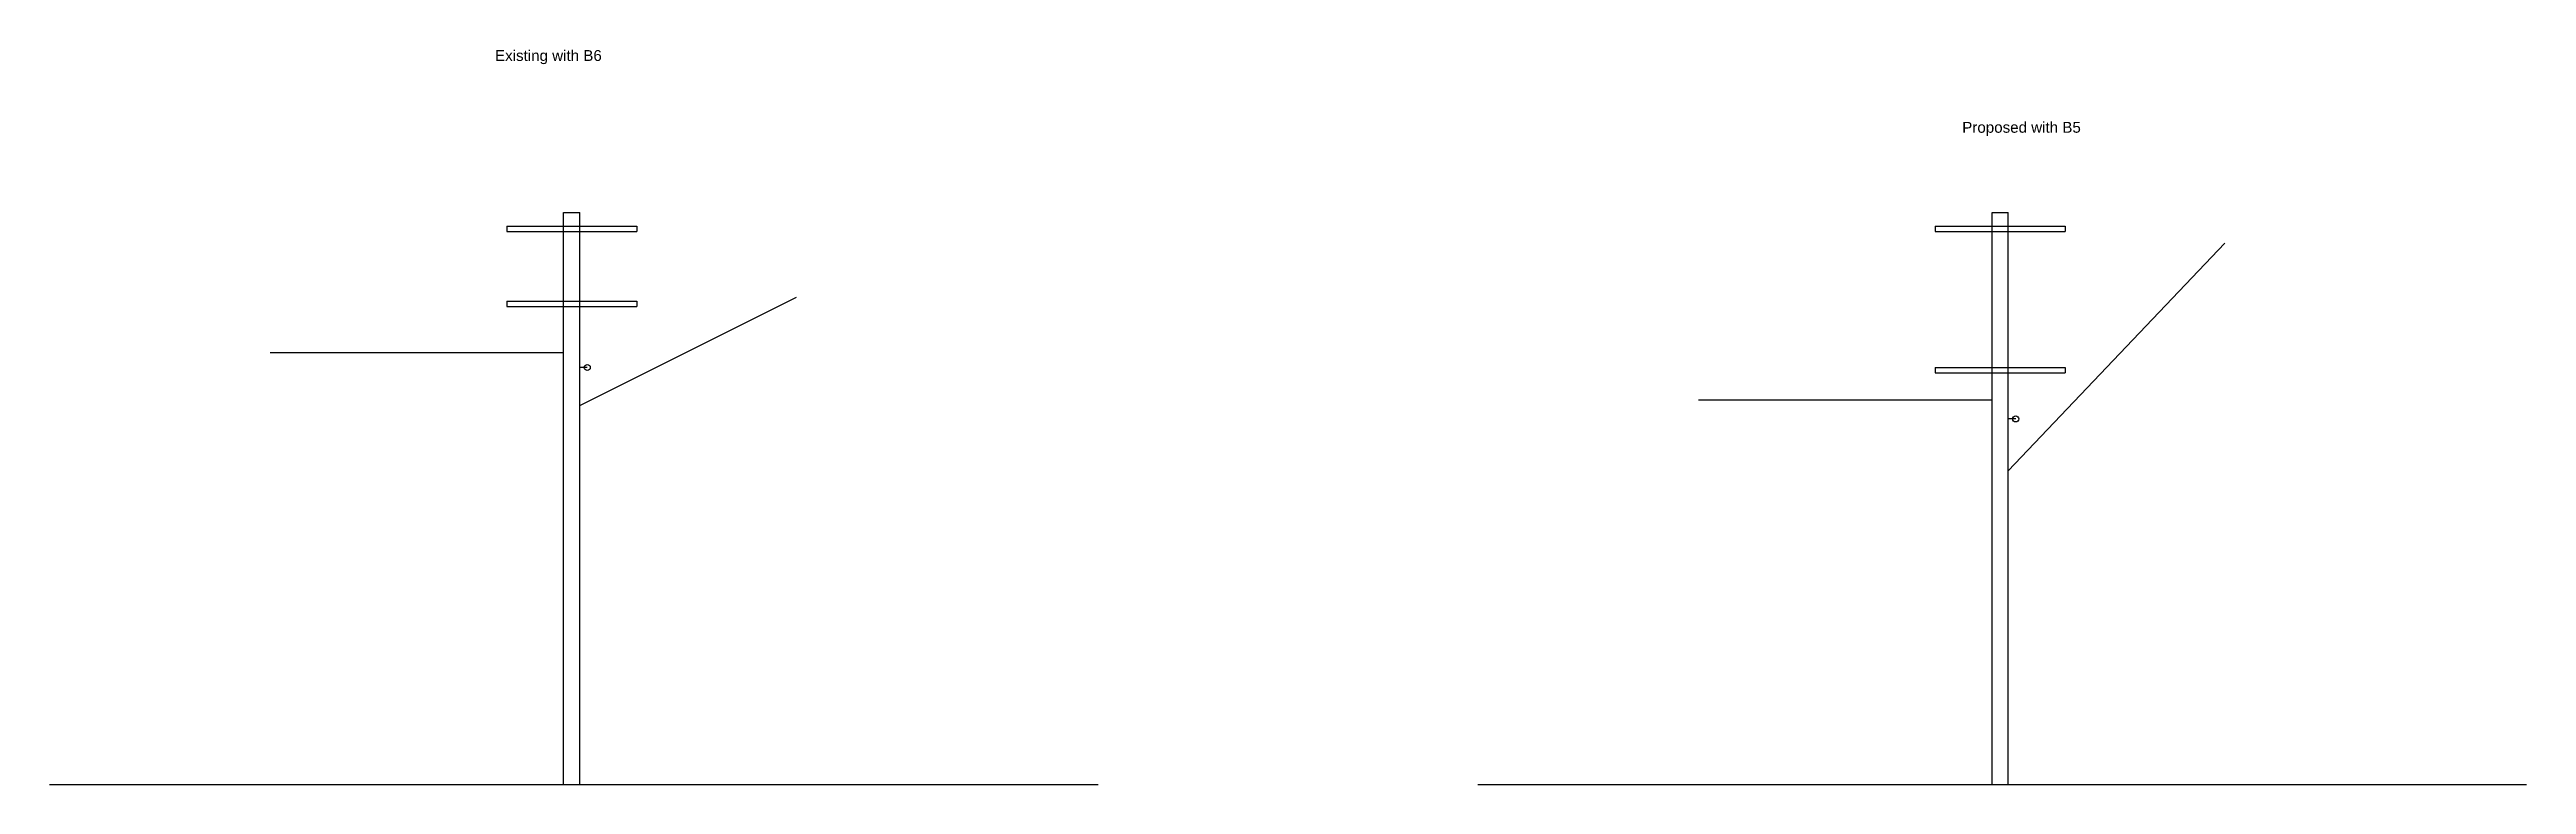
# Paper-space layout 'SL Calcs' of a CAD drawing. Header units: metres. Extents: x 190 to 647, y 271 to 407.
import ezdxf

# ---------------------------------------------------------------- set-up
doc = ezdxf.new("R2010")
doc.units = ezdxf.units.M
doc.layers.get('0').update_dxf_attribs({"color": 6})
doc.layers.add('Notes', color=7, linetype='Continuous')
doc.styles.add('ARIAL', font='arial.ttf', dxfattribs={"height": 2})

psp = doc.layouts.new('SL Calcs')

# ---------------------------------------------------------------- linework, layer by layer
at = {"linetype": 'Continuous'}
for p, q in [((285.06, 270.92), (285.06, 376.55)), ((285.06, 376.55), (288.06, 376.55)), ((288.06, 270.92), (288.06, 376.55)), ((548.78, 270.92), (548.78, 376.55)), ((548.78, 376.55), (551.78, 376.55)), ((551.78, 270.92), (551.78, 376.55)), ((274.56, 374.02), (298.56, 374.02)), ((274.56, 374.02), (274.56, 373.02)), ((274.56, 373.02), (298.56, 373.02)), ((298.56, 374.02), (298.56, 373.02)), ((538.28, 374.02), (562.28, 374.02)), ((538.28, 374.02), (538.28, 373.02)), ((538.28, 373.02), (562.28, 373.02)), ((551.78, 328.84), (591.78, 370.84)), ((562.28, 374.02), (562.28, 373.02)), ((274.56, 360.16), (298.56, 360.16)), ((274.56, 360.16), (274.56, 359.16)), ((274.56, 359.16), (298.56, 359.16)), ((288.06, 340.92), (328.06, 360.92)), ((298.56, 360.16), (298.56, 359.16)), ((285.06, 350.62), (230.89, 350.62)), ((289.44, 347.91), (288.06, 347.91)), ((538.28, 347.92), (562.28, 347.92)), ((538.28, 347.92), (538.28, 346.92)), ((562.28, 347.92), (562.28, 346.92)), ((538.28, 346.92), (562.28, 346.92)), ((548.78, 341.86), (494.61, 341.86)), ((553.16, 338.42), (551.78, 338.42)), ((190.16, 270.92), (383.73, 270.92)), ((453.88, 270.92), (647.45, 270.92))]:
    psp.add_line(p, q, dxfattribs=at)
for centre in [(289.44, 347.91), (553.16, 338.42)]:
    psp.add_circle(centre, 0.559, dxfattribs=at)

# ---------------------------------------------------------------- texts
at = {"layer": 'Notes', "color": 7, "style": 'ARIAL'}
for s, p in [('Existing with B6', (272.4, 404.52)), ('Proposed with B5', (543.28, 391.26))]:
    psp.add_text(s, height=2, dxfattribs=at).set_placement(p)

doc.saveas('drawing.dxf')
